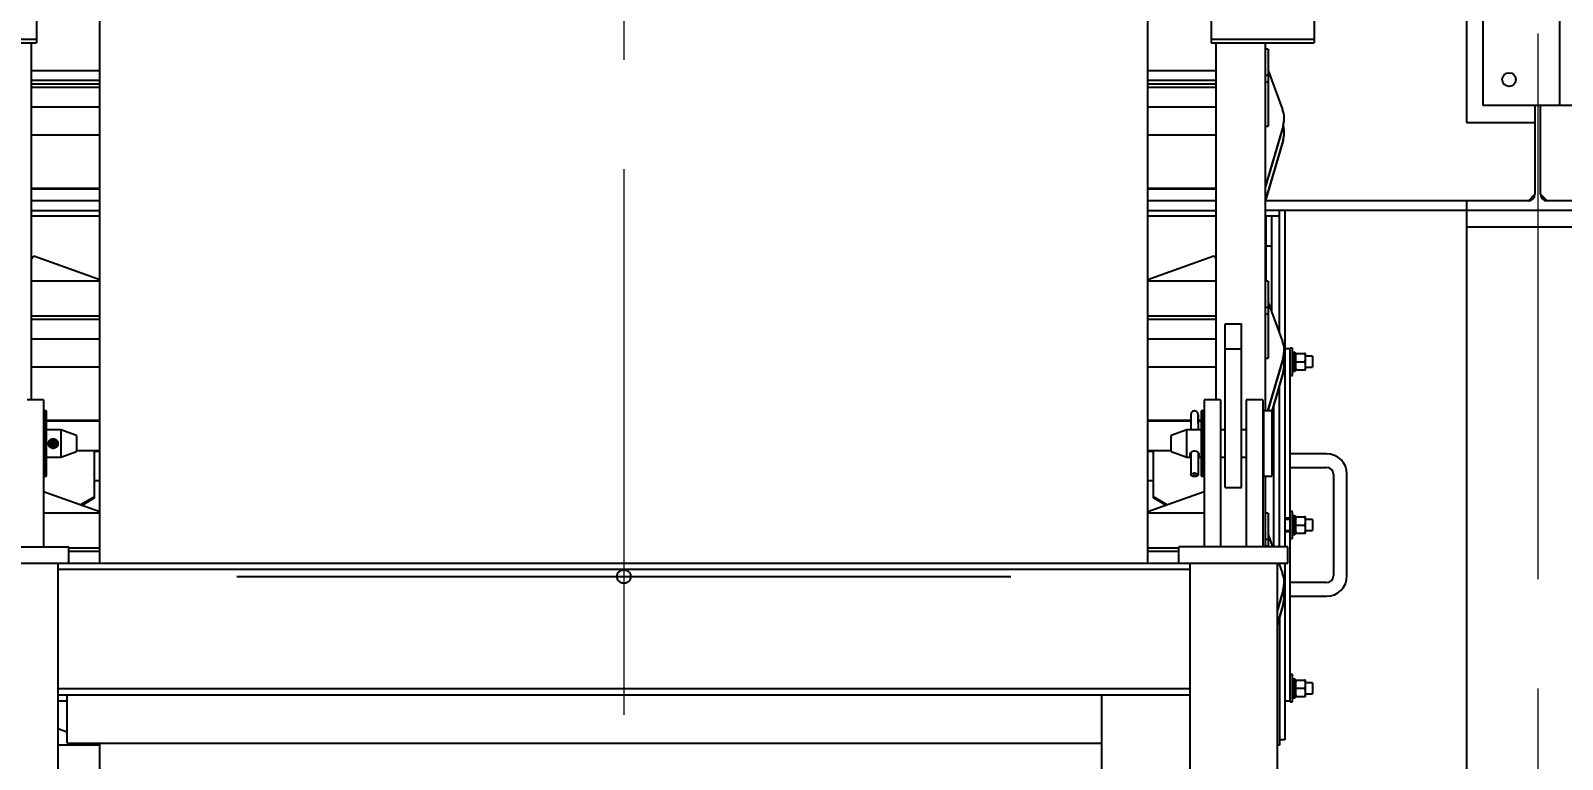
# Model space of a CAD drawing. Header units: millimetres. Extents: x 1293 to 41893, y 1011 to 26911.
# Drawn here: x 24060 to 25248, y 5717 to 6282 of the extents above; entities that cross this region are included whole.
import ezdxf

# ---------------------------------------------------------------- set-up
doc = ezdxf.new("R2010")
doc.units = ezdxf.units.MM
doc.header["$LTSCALE"] = 50
doc.linetypes.add('CENTERX2', pattern=[20.32, 12.7, -2.54, 2.54, -2.54])
doc.layers.add('CAPA_1', color=7, linetype='Continuous')
doc.layers.add('STRUC', color=4, linetype='Continuous')
doc.styles.add('SLDTEXTSTYLE0', font='TXT', dxfattribs={"width": 0.75})
doc.dimstyles.new('SLDDIMSTYLE1', dxfattribs={"dimtxt": 100, "dimasz": 100, "dimexe": 0, "dimexo": 0.0625, "dimgap": 25, "dimtad": 2, "dimdec": 4, "dimlfac": 75, "dimzin": 12, "dimdsep": 46, "dimtxsty": 'SLDTEXTSTYLE0', "dimsah": 1, "dimcen": 0.09, "dimadec": 0, "dimazin": 3, "dimtfac": 1, "dimtdec": 0, "dimtofl": 0, "dimtmove": 0, "dimatfit": 3, "dimfxl": 1, "dimfrac": 2, "dimtolj": 1, "dimtzin": 12, "dimarcsym": 0})

# ---------------------------------------------------------------- blocks, each defined once
blk = doc.blocks.new('_D_25')
at = {"layer": 'CAPA_1', "transparency": 16777216}
blk.add_arc((21236.5, 4708.5), 1605.7, 0, 40, dxfattribs=at)
for points in [[(22466.5, 5740.6), (22516.3, 5652.5), (22540.5, 5671.6)], [(22842.2, 4708.5), (22854.5, 4808.9), (22823.7, 4808)]]:
    blk.add_solid(points, dxfattribs=at)
at = {"layer": 'CAPA_1', "transparency": 16777216, "insert": (22832.1, 5396.3), "char_height": 100, "attachment_point": 1, "rotation": 290, "style": 'SLDTEXTSTYLE0'}
blk.add_mtext('40°', dxfattribs=at)

msp = doc.modelspace()

# ---------------------------------------------------------------- linework, layer by layer
at = {"color": 7, "linetype": 'Continuous', "lineweight": 25}
for p, q in [((25245.9106964, 6224.3595736), (25245.9106964, 6760.1262403)), ((24064.8093631, 6403.6306195), (24064.8093631, 6272.84764)), ((24975.5426964, 6403.6306195), (24975.5426964, 6272.84764)), ((25055.5426964, 6403.6306195), (25055.5426964, 6272.84764)), ((25186.6440298, 6224.3595736), (25186.6440298, 6344.3595736)), ((24113.7760298, 5869.3271946), (24113.7760298, 6300.7645221)), ((24926.5760298, 5869.3271946), (24926.5760298, 6300.7645221)), ((23984.8093631, 6275.7045184), (24064.8093631, 6275.7045184)), ((23984.8093631, 6272.84764), (24064.8093631, 6272.84764)), ((24060.8093631, 5995.8938613), (24060.8093631, 6272.84764)), ((24975.5426964, 6275.7045184), (25055.5426964, 6275.7045184)), ((24975.5426964, 6272.84764), (25055.5426964, 6272.84764)), ((24979.5426964, 5995.8938613), (24979.5426964, 6272.84764)), ((25017.8120298, 5987.4271946), (25017.8120298, 6272.84764)), ((25019.7093631, 6267.8537512), (25017.8120298, 6267.8537512)), ((25019.7093631, 6267.8537512), (25019.7093631, 6208.3685452)), ((24060.8093631, 6251.3722267), (24113.7760298, 6251.3722267)), ((24926.5760298, 6251.3722267), (24979.5426964, 6251.3722267)), ((25017.8120298, 6247.8477262), (25019.7093631, 6247.8477262)), ((25019.7093631, 6251.3710583), (25030.9507239, 6221.2772638)), ((24060.8093631, 6244.058618), (24113.7760298, 6244.058618)), ((24113.7760298, 6240.9338526), (24060.8093631, 6240.9338526)), ((24113.7760298, 6238.2412999), (24060.8093631, 6238.2412999)), ((24926.5760298, 6244.058618), (24979.5426964, 6244.058618)), ((24979.5426964, 6240.9338526), (24926.5760298, 6240.9338526)), ((24979.5426964, 6238.2412999), (24926.5760298, 6238.2412999)), ((25017.8120298, 6242.6510858), (25019.7093631, 6242.6510858)), ((25271.3106964, 6224.3595736), (25186.6440298, 6224.3595736)), ((24113.7760298, 6223.0904143), (24060.8093631, 6223.0904143)), ((24979.5426964, 6223.0904143), (24926.5760298, 6223.0904143)), ((25032.2360249, 6213.5796009), (25032.2360249, 6214.1747839)), ((24060.8093631, 6201.5204967), (24113.7760298, 6201.5204967)), ((24926.5760298, 6201.5204967), (24979.5426964, 6201.5204967)), ((25031.4211996, 6208.4876014), (25017.8120298, 6161.9196714)), ((25017.8120298, 6208.3685452), (25019.7093631, 6208.3685452)), ((25031.4211996, 6207.8924184), (25017.8120298, 6161.3244884)), ((25032.2360249, 6202.7472704), (25032.2360249, 6203.3424534)), ((25031.4211996, 6197.6552709), (25017.8120298, 6151.0873408)), ((25031.4211996, 6197.0600879), (25017.8120298, 6150.4921578)), ((24060.8093631, 6160.272164), (24113.7760298, 6160.272164)), ((24060.8093631, 6159.7410925), (24113.7760298, 6159.7410925)), ((24926.5760298, 6160.272164), (24979.5426964, 6160.272164)), ((24926.5760298, 6159.7410925), (24979.5426964, 6159.7410925)), ((24060.8093631, 6142.8529069), (24113.7760298, 6142.8529069)), ((24926.5760298, 6142.8529069), (24979.5426964, 6142.8529069)), ((25028.5093631, 6047.8520891), (25028.5093631, 6142.8529069)), ((25032.7426964, 6142.8529069), (25032.7426964, 5882.0271946)), ((24060.8093631, 6138.6195736), (24113.7760298, 6138.6195736)), ((24926.5760298, 6138.6195736), (24979.5426964, 6138.6195736)), ((25017.8120298, 6138.6195736), (25028.5093631, 6138.6195736)), ((25018.0593631, 6138.6195736), (25018.0593631, 6087.8929078)), ((25022.2926964, 6138.6195736), (25022.2926964, 6064.4944772)), ((24113.7760298, 6089.1378384), (24062.615686, 6107.2814297)), ((24977.7363735, 6107.2814297), (24926.5760298, 6089.1378384)), ((25022.2926964, 6115.2862403), (25018.0593631, 6115.2862403)), ((24113.7760298, 6087.8929078), (24060.8093631, 6087.8929078)), ((24979.5426964, 6087.8929078), (24926.5760298, 6087.8929078)), ((25019.7093631, 6087.8929078), (25017.8120298, 6087.8929078)), ((25019.7093631, 6087.8929078), (25019.7093631, 6028.4077017)), ((25019.7093631, 6071.4102149), (25030.9507239, 6041.3164204)), ((24113.7760298, 6060.9730091), (24060.8093631, 6060.9730091)), ((24113.7760298, 6058.2804564), (24060.8093631, 6058.2804564)), ((24979.5426964, 6060.9730091), (24926.5760298, 6060.9730091)), ((24979.5426964, 6058.2804564), (24926.5760298, 6058.2804564)), ((25017.8120298, 6067.8868827), (25019.7093631, 6067.8868827)), ((25017.8120298, 6062.6902424), (25019.7093631, 6062.6902424)), ((24986.5260298, 6054.9735367), (24999.2260298, 6054.9735367)), ((24986.5260298, 5928.0271946), (24986.5260298, 6054.9735367)), ((24999.2260298, 5928.0271946), (24999.2260298, 6054.9735367)), ((24113.7760298, 6043.1295708), (24060.8093631, 6043.1295708)), ((24979.5426964, 6043.1295708), (24926.5760298, 6043.1295708)), ((24986.5260298, 6035.4861354), (24999.2260298, 6035.4861354)), ((25032.2360249, 6033.6187575), (25032.2360249, 6034.2139405)), ((25036.9760298, 6035.5195736), (25032.7426964, 6035.5195736)), ((25038.6693631, 6036.1029069), (25036.9760298, 6036.1029069)), ((25036.9760298, 5761.6029069), (25036.9760298, 6036.1029069)), ((25038.6693631, 6014.9362403), (25038.6693631, 6036.1029069)), ((25017.8120298, 6028.4077017), (25019.7093631, 6028.4077017)), ((25031.4211996, 6028.526758), (25019.4101238, 5987.4271946)), ((25031.4211996, 6027.931575), (25019.5840621, 5987.4271946)), ((25032.2360249, 6022.7864269), (25032.2360249, 6023.3816099)), ((25038.6693631, 6032.3564069), (25039.1985298, 6032.8855736)), ((25039.1985298, 6032.8855736), (25039.1985298, 6018.1535736)), ((25039.1985298, 6032.8855736), (25040.3923298, 6032.8855736)), ((25040.3923298, 6018.1535736), (25040.3923298, 6032.8855736)), ((25040.3923298, 6032.8855736), (25040.9214964, 6032.3564069)), ((25040.9214964, 6032.3564069), (25040.9214964, 6018.6827403)), ((25040.9488174, 6031.8695736), (25040.9214964, 6031.8222523)), ((25041.5158524, 6025.5195736), (25048.0487405, 6025.5195736)), ((25041.5160386, 6031.8695736), (25048.0485542, 6031.8695736)), ((25048.6430964, 6019.2168949), (25048.6430964, 6031.8222523)), ((25054.0760298, 6029.7529069), (25048.6430964, 6029.7529069)), ((25054.0760298, 6029.7529069), (25054.0760298, 6021.2862403)), ((24060.8093631, 6021.5596532), (24113.7760298, 6021.5596532)), ((24926.5760298, 6021.5596532), (24979.5426964, 6021.5596532)), ((25031.4211996, 6017.6944274), (25022.5260298, 5987.2568877)), ((25031.4211996, 6017.0992444), (25022.5260298, 5986.6617047)), ((25036.9760298, 6014.9362403), (25038.6693631, 6014.9362403)), ((25038.6693631, 6018.6827403), (25039.1985298, 6018.1535736)), ((25039.1985298, 6018.1535736), (25040.3923298, 6018.1535736)), ((25040.3923298, 6018.1535736), (25040.9214964, 6018.6827403)), ((25040.9214964, 6019.2168949), (25040.9488174, 6019.1695736)), ((25041.5160386, 6019.1695736), (25048.0485542, 6019.1695736)), ((25048.6157754, 6019.1695736), (25048.6430964, 6019.2168949)), ((25048.6430964, 6021.2862403), (25054.0760298, 6021.2862403)), ((25028.5093631, 5882.0271946), (25028.5093631, 6007.1355066)), ((24070.2093631, 5995.8938613), (24057.5093631, 5995.8938613)), ((24070.2093631, 5995.8938613), (24070.2093631, 5882.0271946)), ((24072.5360298, 5987.3605279), (24070.8426964, 5987.3605279)), ((24070.8426964, 5936.6938613), (24070.8426964, 5987.3605279)), ((24072.5360298, 5936.6938613), (24072.5360298, 5987.3605279)), ((24969.5093631, 5987.3605279), (24967.8160298, 5987.3605279)), ((24967.8160298, 5987.3605279), (24967.8160298, 5936.6938613)), ((24969.5093631, 5987.3605279), (24969.5093631, 5936.6938613)), ((24982.8426964, 5995.8938613), (24970.1426964, 5995.8938613)), ((24970.1426964, 5995.8938613), (24970.1426964, 5882.0271946)), ((24982.8426964, 5995.8938613), (24982.8426964, 5882.0271946)), ((25015.5426964, 5995.8938613), (25002.8426964, 5995.8938613)), ((25002.8426964, 5995.8938613), (25002.8426964, 5882.0271946)), ((25015.5426964, 5995.8938613), (25015.5426964, 5882.0271946)), ((25022.5260298, 5987.4271946), (25016.1760298, 5987.4271946)), ((25016.1760298, 5987.4271946), (25016.1760298, 5936.6271946)), ((25022.5260298, 5987.4271946), (25022.5260298, 5936.6271946)), ((25024.1199658, 5882.0271946), (25024.1199658, 5992.1158436)), ((24070.2093631, 5980.3113205), (24070.8426964, 5980.3113205)), ((24070.2093631, 5979.780249), (24070.8426964, 5979.780249)), ((24072.5360298, 5980.3113205), (24113.7760298, 5980.3113205)), ((24072.5360298, 5979.780249), (24113.7760298, 5979.780249)), ((24926.5760298, 5980.3113205), (24959.827157, 5980.3113205)), ((24926.5760298, 5979.780249), (24959.8297341, 5979.780249)), ((24965.5474225, 5980.3113205), (24967.8160298, 5980.3113205)), ((24965.5490647, 5979.780249), (24967.8160298, 5979.780249)), ((24969.5093631, 5980.3113205), (24970.1426964, 5980.3113205)), ((24969.5093631, 5979.780249), (24970.1426964, 5979.780249)), ((24070.8426964, 5972.6105279), (24070.2093631, 5972.6105279)), ((24083.6676964, 5972.6105279), (24072.5360298, 5972.6105279)), ((24074.831465, 5962.0031543), (24074.8121476, 5964.282183)), ((24080.5039279, 5962.0512349), (24080.4842573, 5964.3719386)), ((24095.6676964, 5968.2428851), (24083.6676964, 5972.6105279)), ((24083.6676964, 5972.6105279), (24083.6676964, 5951.4438613)), ((24095.6676964, 5968.2428851), (24095.6676964, 5955.8115041)), ((24956.6843631, 5972.6105279), (24944.6843631, 5968.2428851)), ((24944.6843631, 5955.8115041), (24944.6843631, 5968.2428851)), ((24967.8160298, 5972.6105279), (24956.6843631, 5972.6105279)), ((24956.6843631, 5951.4438613), (24956.6843631, 5972.6105279)), ((24959.8478446, 5972.820371), (24959.8478446, 5972.6105279)), ((24965.5203075, 5972.8486295), (24965.5203075, 5972.6105279)), ((24965.5205945, 5972.8287257), (24965.5205945, 5972.6105279)), ((24970.1426964, 5972.6105279), (24969.5093631, 5972.6105279)), ((24986.5260298, 5972.6105279), (24982.8426964, 5972.6105279)), ((25002.8426964, 5972.6105279), (24999.2260298, 5972.6105279)), ((25016.1760298, 5972.6105279), (25015.5426964, 5972.6105279)), ((24070.2093631, 5951.4438613), (24070.8426964, 5951.4438613)), ((24072.5360298, 5951.4438613), (24083.6676964, 5951.4438613)), ((24080.5039279, 5962.0512349), (24074.831465, 5962.0031543)), ((24074.831752, 5961.9692888), (24080.5042149, 5962.0173695)), ((24074.850423, 5959.766517), (24074.831752, 5961.9692888)), ((24080.523511, 5959.7408488), (24080.5042149, 5962.0173695)), ((24083.6676964, 5951.4438613), (24095.6676964, 5955.8115041)), ((24095.6676964, 5956.5445894), (24113.7760298, 5956.5445894)), ((24109.7866325, 5919.8653943), (24109.7866325, 5956.5445894)), ((24109.7866325, 5956.013518), (24113.7760298, 5956.013518)), ((24926.5760298, 5956.5445894), (24944.6843631, 5956.5445894)), ((24926.5760298, 5956.013518), (24930.7866325, 5956.013518)), ((24930.7866325, 5919.8653943), (24930.7866325, 5956.5445894)), ((24944.6843631, 5955.8115041), (24956.6843631, 5951.4438613)), ((24956.6843631, 5951.4438613), (24959.8478446, 5951.4438613)), ((24959.8478446, 5955.0780892), (24959.8478446, 5937.5257356)), ((24965.5203075, 5955.0389192), (24965.5203075, 5937.5539941)), ((24965.5205945, 5955.0386287), (24965.5205945, 5939.726091)), ((24965.5205945, 5951.4438613), (24967.8160298, 5951.4438613)), ((24969.5093631, 5951.4438613), (24970.1426964, 5951.4438613)), ((24982.8426964, 5951.4438613), (24986.5260298, 5951.4438613)), ((24999.2260298, 5951.4438613), (25002.8426964, 5951.4438613)), ((25015.5426964, 5951.4438613), (25016.1760298, 5951.4438613)), ((25065.0593631, 5954.1445736), (25036.9760298, 5954.1445736)), ((24965.5203075, 5939.7258573), (24965.5205945, 5939.726091)), ((24965.5205945, 5939.726091), (24965.5203075, 5939.6843562)), ((25036.9760298, 5943.5612403), (25065.0593631, 5943.5612403)), ((24070.8426964, 5936.6938613), (24072.5360298, 5936.6938613)), ((24109.7866325, 5933.3142594), (24113.7760298, 5933.3142594)), ((24926.5760298, 5933.3142594), (24930.7866325, 5933.3142594)), ((24961.2659603, 5936.3854249), (24959.8478446, 5937.5257356)), ((24964.1021918, 5936.3995542), (24961.2659603, 5936.3854249)), ((24965.5203075, 5937.5539941), (24964.1021918, 5936.3995542)), ((24967.8160298, 5936.6938613), (24969.5093631, 5936.6938613)), ((24986.5260298, 5928.0271946), (24999.2260298, 5928.0271946)), ((25016.1760298, 5936.6271946), (25022.5260298, 5936.6271946)), ((25017.8120298, 5882.0271946), (25017.8120298, 5936.6271946)), ((25070.3510298, 5938.2695736), (25070.3510298, 5859.4362403)), ((25080.9343631, 5859.4362403), (25080.9343631, 5938.2695736)), ((24113.7760298, 5909.1769949), (24070.2093631, 5924.6275516)), ((24109.7866325, 5920.8176871), (24098.8995034, 5914.4528315)), ((24109.7866325, 5919.8653943), (24099.913375, 5914.0932703)), ((24970.1426964, 5924.6275516), (24926.5760298, 5909.1769949)), ((24941.5902401, 5914.50166), (24930.7866325, 5920.8176871)), ((24940.5763685, 5914.1420988), (24930.7866325, 5919.8653943)), ((24113.7760298, 5907.9320643), (24070.2093631, 5907.9320643)), ((24970.1426964, 5907.9320643), (24926.5760298, 5907.9320643)), ((25019.7093631, 5907.9320643), (25017.8120298, 5907.9320643)), ((25019.7093631, 5907.9320643), (25019.7093631, 5882.0271946)), ((25036.9760298, 5904.1445736), (25032.7426964, 5904.1445736)), ((25038.6693631, 5909.4362403), (25036.9760298, 5909.4362403)), ((25038.6693631, 5888.2695736), (25038.6693631, 5909.4362403)), ((25038.6693631, 5905.6897403), (25039.1985298, 5906.2189069)), ((25039.1985298, 5906.2189069), (25039.1985298, 5891.4869069)), ((25039.1985298, 5906.2189069), (25040.3923298, 5906.2189069)), ((25040.3923298, 5891.4869069), (25040.3923298, 5906.2189069)), ((25040.3923298, 5906.2189069), (25040.9214964, 5905.6897403)), ((25040.9214964, 5905.6897403), (25040.9214964, 5892.0160736)), ((25040.9488174, 5905.2029069), (25040.9214964, 5905.1555856)), ((25041.5160386, 5905.2029069), (25048.0485542, 5905.2029069)), ((25048.6430964, 5892.5502283), (25048.6430964, 5905.1555856)), ((25019.7093631, 5891.4493714), (25023.2289621, 5882.0271946)), ((25036.9760298, 5903.0862403), (25032.7426964, 5903.0862403)), ((25032.7426964, 5894.6195736), (25036.9760298, 5894.6195736)), ((25036.9760298, 5893.5612403), (25032.7426964, 5893.5612403)), ((25038.6693631, 5892.0160736), (25039.1985298, 5891.4869069)), ((25039.1985298, 5891.4869069), (25040.3923298, 5891.4869069)), ((25040.3923298, 5891.4869069), (25040.9214964, 5892.0160736)), ((25040.9214964, 5892.5502283), (25040.9488174, 5892.5029069)), ((25041.5158524, 5898.8529069), (25048.0487405, 5898.8529069)), ((25041.5160386, 5892.5029069), (25048.0485542, 5892.5029069)), ((25048.6157754, 5892.5029069), (25048.6430964, 5892.5502283)), ((25054.0760298, 5903.0862403), (25048.6430964, 5903.0862403)), ((25048.6430964, 5894.6195736), (25054.0760298, 5894.6195736)), ((25054.0760298, 5903.0862403), (25054.0760298, 5894.6195736)), ((24005.1760298, 5882.0271946), (24089.8426964, 5882.0271946)), ((24089.8426964, 5869.3271946), (24089.8426964, 5882.0271946)), ((24113.7760298, 5881.0121657), (24089.8426964, 5881.0121657)), ((24950.5093631, 5881.0121657), (24926.5760298, 5881.0121657)), ((24950.5093631, 5869.3271946), (24950.5093631, 5882.0271946)), ((25035.1760298, 5882.0271946), (24950.5093631, 5882.0271946)), ((25017.8120298, 5887.9260392), (25019.7093631, 5887.9260392)), ((25017.8120298, 5882.7293989), (25019.7093631, 5882.7293989)), ((25035.1760298, 5869.3271946), (25035.1760298, 5882.0271946)), ((25036.9760298, 5888.2695736), (25038.6693631, 5888.2695736)), ((24005.1760298, 5869.3271946), (25035.1760298, 5869.3271946)), ((24081.3760298, 5869.3271946), (24081.3760298, 4721.3271946)), ((24113.7760298, 5878.3196129), (24089.8426964, 5878.3196129)), ((24950.5093631, 5878.3196129), (24926.5760298, 5878.3196129)), ((24958.9760298, 5869.3271946), (24958.9760298, 4721.3271946)), ((25026.7093631, 5869.3271946), (25026.7093631, 4721.3271946)), ((25027.9729727, 5869.3271946), (25030.9507239, 5861.3555769)), ((25028.5093631, 5867.8912456), (25028.5093631, 5869.3271946)), ((25032.7426964, 5869.3271946), (25032.7426964, 5732.1862403)), ((24081.3760298, 5864.5858613), (24958.9760298, 5864.5858613)), ((25031.4211996, 5848.5659145), (25026.7093631, 5832.4429271)), ((25031.4211996, 5847.9707315), (25026.7093631, 5831.8477441)), ((25032.2360249, 5853.657914), (25032.2360249, 5854.253097)), ((25065.0593631, 5854.1445736), (25036.9760298, 5854.1445736)), ((25031.4211996, 5837.7335839), (25026.7093631, 5821.6105965)), ((25031.4211996, 5837.1384009), (25026.7093631, 5821.0154135)), ((25032.7426964, 5842.2334114), (25032.2273578, 5842.2334114)), ((25032.2360249, 5842.8255834), (25032.2360249, 5843.4207664)), ((25036.9760298, 5843.5612403), (25065.0593631, 5843.5612403)), ((25028.5093631, 5827.1746631), (25028.5093631, 5727.9529069)), ((25038.6693631, 5782.7695736), (25036.9760298, 5782.7695736)), ((25038.6693631, 5761.6029069), (25038.6693631, 5782.7695736)), ((25038.6693631, 5779.0230736), (25039.1985298, 5779.5522403)), ((25039.1985298, 5779.5522403), (25039.1985298, 5764.8202403)), ((25039.1985298, 5779.5522403), (25040.3923298, 5779.5522403)), ((25040.3923298, 5764.8202403), (25040.3923298, 5779.5522403)), ((25040.3923298, 5779.5522403), (25040.9214964, 5779.0230736)), ((25040.9214964, 5779.0230736), (25040.9214964, 5765.3494069)), ((25040.9488174, 5778.5362403), (25040.9214964, 5778.4889189)), ((25041.5160386, 5778.5362403), (25048.0485542, 5778.5362403)), ((25048.6430964, 5765.8835616), (25048.6430964, 5778.4889189)), ((25054.0760298, 5776.4195736), (25048.6430964, 5776.4195736)), ((25054.0760298, 5776.4195736), (25054.0760298, 5767.9529069)), ((24081.3760298, 5771.9605279), (24958.9760298, 5771.9605279)), ((24081.3760298, 5767.2191946), (24958.9760298, 5767.2191946)), ((24081.3760298, 5762.4199652), (24088.3760298, 5762.4199652)), ((24088.3760298, 5729.6116319), (24088.3760298, 5767.2191946)), ((24890.8953631, 5700.5525279), (24890.8953631, 5767.2191946)), ((25036.9760298, 5762.1862403), (25032.7426964, 5762.1862403)), ((25036.9760298, 5761.6029069), (25038.6693631, 5761.6029069)), ((25038.6693631, 5765.3494069), (25039.1985298, 5764.8202403)), ((25039.1985298, 5764.8202403), (25040.3923298, 5764.8202403)), ((25040.3923298, 5764.8202403), (25040.9214964, 5765.3494069)), ((25040.9214964, 5765.8835616), (25040.9488174, 5765.8362403)), ((25041.5158524, 5772.1862403), (25048.0487405, 5772.1862403)), ((25041.5160386, 5765.8362403), (25048.0485542, 5765.8362403)), ((25048.6157754, 5765.8362403), (25048.6430964, 5765.8835616)), ((25048.6430964, 5767.9529069), (25054.0760298, 5767.9529069)), ((24088.3760298, 5738.2240506), (24081.3760298, 5740.7065425)), ((24113.7760298, 5727.9712208), (24081.3760298, 5727.9712208)), ((24088.3760298, 5729.6116319), (24890.8953631, 5729.6116319)), ((24113.7760298, 5729.2161514), (24112.6608746, 5729.6116319)), ((24113.7760298, 5364.3761899), (24113.7760298, 5729.6116319)), ((25028.5093631, 5727.9529069), (25026.7093631, 5727.9529069)), ((25032.7426964, 5732.1862403), (25028.5093631, 5732.1862403))]:
    msp.add_line(p, q, dxfattribs=at)
at = {"color": 7, "linetype": 'Continuous'}
msp.add_line((24220.1760298, 5858.900078), (24820.1760298, 5858.900078), dxfattribs=at)
at = {"color": 7, "linetype": 'Continuous', "lineweight": 25, "flags": 128}
for points in [[(24060.8093631, 6105.4045334), (24061.0050384, 6105.7121067), (24061.5109797, 6106.4369213), (24061.9439681, 6106.9433297), (24062.3015821, 6107.2284998), (24062.5818218, 6107.2908368), (24062.615686, 6107.2814297)], [(24979.5426964, 6105.4045334), (24979.3470211, 6105.7121067), (24978.8410798, 6106.4369213), (24978.4080915, 6106.9433297), (24978.0504774, 6107.2284998), (24977.7702377, 6107.2908368), (24977.7363735, 6107.2814297)], [(24959.8187464, 5982.4367806), (24959.8206237, 5981.7235147), (24959.8246297, 5980.8040662)], [(24959.8246297, 5980.8040662), (24959.8299135, 5979.7420754), (24959.83457, 5978.6838763), (24959.8385666, 5977.6368685), (24959.8418754, 5976.6083734), (24959.8444731, 5975.605583), (24959.8463418, 5974.6355096), (24959.8474682, 5973.7049365), (24959.8478446, 5972.820371)], [(24965.5438095, 5977.5929904), (24965.5478155, 5977.9568961), (24965.549932, 5978.5292644), (24965.5500131, 5979.2705761), (24965.5480531, 5980.1296474), (24965.5441872, 5981.0471637), (24965.5386825, 5981.9597751), (24965.531919, 5982.8044706), (24965.5243638, 5983.522928), (24965.5165383, 5984.0655415), (24965.508983, 5984.3948464), (24965.5022195, 5984.4881059), (24965.4967148, 5984.3388808), (24965.492849, 5983.9574744), (24965.490889, 5983.3702209), (24965.49097, 5982.6176672), (24965.4930866, 5981.7517733), (24965.4970926, 5980.8323248)], [(24965.4970926, 5980.8323248), (24965.5023764, 5979.770334), (24965.5070329, 5978.7121348), (24965.5110295, 5977.665127), (24965.5143383, 5976.6366319), (24965.516936, 5975.6338416), (24965.5188047, 5974.6637681), (24965.5199311, 5973.733195), (24965.5203075, 5972.8486295)], [(24965.5205945, 5952.3271678), (24965.9187742, 5952.5291109), (24966.3382859, 5953.1214767), (24966.3383424, 5953.8359776), (24965.9664277, 5954.5874359), (24965.2506383, 5955.3118303), (24964.213333, 5955.894386), (24962.989412, 5956.1721408), (24961.7959374, 5956.087644), (24960.7264631, 5955.6994395), (24959.8191555, 5955.0578005), (24959.1958014, 5954.2560815), (24958.9801964, 5953.4646921)], [(24959.8478446, 5937.5257356), (24959.9792308, 5938.0415415), (24960.3753861, 5938.5082399), (24960.997532, 5938.8801469), (24961.7847686, 5939.1208578), (24962.6600357, 5939.2068101), (24963.5376561, 5939.1295902), (24964.3317221, 5938.8967569), (24964.964505, 5938.5311015), (24965.3740636, 5938.068417), (24965.5203075, 5937.5539941)], [(24964.1021918, 5936.3995542), (24963.9896442, 5936.7179726), (24963.6783358, 5936.9868391), (24963.2156603, 5937.1652213), (24962.6720559, 5937.2259622), (24962.1302815, 5937.1598143), (24961.6728173, 5936.9768482), (24961.369308, 5936.7049188), (24961.2659603, 5936.3854249)]]:
    msp.add_lwpolyline(points, dxfattribs=at)
at = {"color": 7, "linetype": 'Continuous', "lineweight": 25}
msp.add_circle((25206.6440298, 6244.3595736), 5.2916667, dxfattribs=at)
at = {"color": 7, "linetype": 'CENTERX2'}
msp.add_circle((24520.1760298, 5858.900078), 5.2916667, dxfattribs=at)
at = {"color": 7, "linetype": 'Continuous', "lineweight": 25}
for centre, radius, start, end in [((25011.9693178, 6214.1755363), 20.2664331, 343.700524889, 20.5128977698), ((25011.9675784, 6213.581579), 20.2684466, 343.6985793478, 359.9944083206), ((25011.9780619, 6203.3422596), 20.2577749, 343.6961523473, 14.6362540728), ((25011.9675784, 6202.7492484), 20.2684466, 343.698579348, 359.9944083204), ((25011.9693178, 6034.2146928), 20.2664331, 343.700524889, 20.5128977698), ((25011.9675784, 6033.6207355), 20.2684466, 343.6985793478, 359.9944083206), ((25011.9780619, 6023.3814161), 20.2577749, 343.6961523472, 14.6362540735), ((25011.9675784, 6022.788405), 20.2684466, 343.698579348, 359.9944083204), ((25283.0639441, 5973.6636134), 317.5444471, 179.2909891253, 180.150642205), ((24077.6676964, 5962.0271946), 2.8363333, 0.4856356646, 180.4856356646), ((24077.6676964, 5962.0271946), 1.4181667, 0.4856356646, 180.4856356646), ((24077.6679835, 5961.9933292), 2.8363333, 180.4856356646, 0.4856356646), ((24077.6679835, 5961.9933292), 1.4181667, 180.4856356646, 0.4856356646), ((25065.0593631, 5938.2695736), 15.875, 0, 90), ((25065.0593631, 5938.2695736), 5.2916667, 0, 90), ((25011.9693178, 5854.2538494), 20.2664331, 343.700524889, 20.5128977698), ((25065.0593631, 5859.4362403), 5.2916667, 270, 0), ((25065.0593631, 5859.4362403), 15.875, 270, 0), ((25011.9675784, 5853.659892), 20.2684466, 343.6985793478, 359.9944083206), ((25011.9780619, 5843.4205726), 20.2577749, 343.6961523472, 14.6362540736), ((25011.9675784, 5842.8275615), 20.2684466, 343.698579348, 359.9944083204)]:
    msp.add_arc(centre, radius, start, end, dxfattribs=at)
for points, knots in [([(25041.5160386, 6031.8695736), (25041.4324912, 6031.8695736), (25041.1859596, 6031.8695736), (25040.936182, 6031.8695736), (25040.9291994, 6031.8695736), (25041.2986027, 6031.8695736), (25041.5160386, 6031.8695736)], [0, 0, 0, 0, 0.1280647744, 0.377893031, 0.6338190398, 1, 1, 1, 1]), ([(25041.5158524, 6025.5195736), (25041.3520598, 6026.0707149), (25041.0209227, 6027.1849497), (25040.8998392, 6028.8358233), (25041.0777157, 6030.4139327), (25041.3690413, 6031.3814053), (25041.5160386, 6031.8695736)], [0, 0, 0, 0, 0.2646061211, 0.5349506065, 0.7653448938, 1, 1, 1, 1]), ([(25041.5160386, 6019.1695736), (25041.3522141, 6019.7207332), (25041.0210127, 6020.8350039), (25040.8998302, 6022.485896), (25041.0776153, 6024.0639887), (25041.3688838, 6025.0314239), (25041.5158524, 6025.5195736)], [0, 0, 0, 0, 0.2646176718, 0.5349733347, 0.7653562273, 1, 1, 1, 1]), ([(25041.5160386, 6031.8695736), (25041.3327085, 6031.3201349), (25041.1004993, 6030.624206), (25041.0589252, 6029.9044191), (25041.0501741, 6029.7529069)], [0, 0, 0, 0, 0.78950408268, 1, 1, 1, 1]), ([(25048.0485542, 6031.8695736), (25048.2123787, 6031.318414), (25048.5435802, 6030.2041434), (25048.6647627, 6028.5532513), (25048.4869775, 6026.9751585), (25048.1957091, 6026.0077233), (25048.0487405, 6025.5195736)], [0, 0, 0, 0, 0.2646176718, 0.5349733347, 0.7653562273, 1, 1, 1, 1]), ([(25048.5770531, 6031.8695736), (25048.5852188, 6031.8695736), (25048.611449, 6031.8695736), (25048.3778678, 6031.8695736), (25048.1308641, 6031.8695736), (25048.0485542, 6031.8695736)], [0, 0, 0, 0, 0.2315942222, 0.7439414361, 1, 1, 1, 1]), ([(25048.0487405, 6025.5195736), (25048.212533, 6024.9684323), (25048.5436702, 6023.8541975), (25048.6647536, 6022.2033239), (25048.4868771, 6020.6252145), (25048.1955516, 6019.6577419), (25048.0485542, 6019.1695736)], [0, 0, 0, 0, 0.2646061211, 0.5349506065, 0.7653448938, 1, 1, 1, 1]), ([(25041.5160386, 6019.1695736), (25041.2985861, 6019.1695736), (25040.9329625, 6019.1695736), (25040.9346961, 6019.1695736), (25041.1817825, 6019.1695736), (25041.4324934, 6019.1695736), (25041.5160386, 6019.1695736)], [0, 0, 0, 0, 0.3661794341, 0.6156922034, 0.8719357593, 1, 1, 1, 1]), ([(25041.0469892, 6021.2862403), (25041.0667298, 6021.0707564), (25041.1325516, 6020.3522609), (25041.3581202, 6019.6565994), (25041.5160386, 6019.1695736)], [0, 0, 0, 0, 0.29990983444, 1, 1, 1, 1]), ([(25048.0485542, 6019.1695736), (25048.1308682, 6019.1695736), (25048.3737599, 6019.1695736), (25048.6086974, 6019.1695736), (25048.5832719, 6019.1695736), (25048.5749169, 6019.1695736)], [0, 0, 0, 0, 0.2560436476, 0.755532585, 1, 1, 1, 1]), ([(24965.4960693, 5984.6878318), (24965.4958544, 5984.6912133), (24965.4941165, 5984.7185604), (24965.4806732, 5984.8536496), (24965.4329571, 5985.1397705), (24965.303634, 5985.5620922), (24965.0235699, 5986.1039509), (24964.5733439, 5986.6174752), (24963.9735412, 5987.0236), (24963.3144774, 5987.268757), (24962.5754301, 5987.3436331), (24961.8563804, 5987.2253741), (24961.2334893, 5986.9505501), (24960.7485178, 5986.5907018), (24960.3876329, 5986.189463), (24960.1361072, 5985.7827678), (24959.9764784, 5985.4010312), (24959.8887669, 5985.075855), (24959.8499903, 5984.8301712), (24959.8366153, 5984.684699), (24959.8311725, 5984.5971369), (24959.8270894, 5984.4993015), (24959.8237319, 5984.3492215), (24959.8202503, 5984.0346388), (24959.8182284, 5983.4729596), (24959.8177809, 5982.9144676), (24959.8186274, 5982.5383777), (24959.8188605, 5982.434818)], [0, 0, 0, 0, 0.0017692254, 0.014308136, 0.038308996, 0.0744619778, 0.1209191597, 0.1856945911, 0.2378298206, 0.2953869296, 0.3545686251, 0.4161910056, 0.4701137225, 0.5183483061, 0.5617240376, 0.6003532867, 0.633953835, 0.6618404062, 0.6825343327, 0.6951739994, 0.7054318049, 0.7207272818, 0.7576200111, 0.8272214844, 0.902063355, 0.9730322654, 1, 1, 1, 1]), ([(24081.3718631, 5962.0271946), (24081.3333544, 5962.4301261), (24081.2563872, 5963.2354654), (24080.6592556, 5964.3154404), (24079.7626609, 5965.1684142), (24078.6050739, 5965.6854962), (24077.3535602, 5965.7848934), (24076.1739645, 5965.4853522), (24075.1517192, 5964.8357036), (24074.3692948, 5963.8659575), (24073.9470323, 5962.6684075), (24073.947157, 5961.4200418), (24074.3353527, 5960.268705), (24075.0687475, 5959.2933971), (24076.1057176, 5958.5885535), (24077.3321967, 5958.2678075), (24078.5646204, 5958.3675093), (24079.6776979, 5958.8393272), (24080.5919827, 5959.6482545), (24081.2431315, 5960.7499117), (24081.329117, 5961.6030649), (24081.3718631, 5962.0271946)], [0, 0, 0, 0, 0.0515264808, 0.1029860055, 0.1562069007, 0.2111149434, 0.263987751, 0.3141825281, 0.3652687895, 0.4193097108, 0.4739620992, 0.5260255569, 0.5764157135, 0.6282198017, 0.6826220899, 0.7369878644, 0.7882842046, 0.8384237568, 0.8909434432, 0.9457845009, 1, 1, 1, 1]), ([(24958.9801964, 5953.4646921), (24959.0237214, 5953.2421274), (24959.1107147, 5952.7972874), (24959.477589, 5952.4283396), (24959.8086046, 5952.3155201), (24959.8481316, 5952.3020481)], [0, 0, 0, 0, 0.46857535716, 0.93654182342, 1, 1, 1, 1]), ([(25041.5160386, 5905.2029069), (25041.4324912, 5905.2029069), (25041.1859596, 5905.2029069), (25040.936182, 5905.2029069), (25040.9291994, 5905.2029069), (25041.2986027, 5905.2029069), (25041.5160386, 5905.2029069)], [0, 0, 0, 0, 0.1280647744, 0.377893031, 0.6338190398, 1, 1, 1, 1]), ([(25041.5158524, 5898.8529069), (25041.3520598, 5899.4040482), (25041.0209227, 5900.5182831), (25040.8998392, 5902.1691566), (25041.0777157, 5903.7472661), (25041.3690413, 5904.7147386), (25041.5160386, 5905.2029069)], [0, 0, 0, 0, 0.2646061211, 0.5349506065, 0.7653448938, 1, 1, 1, 1]), ([(25041.5160386, 5905.2029069), (25041.3327085, 5904.6534682), (25041.1004993, 5903.9575393), (25041.0589252, 5903.2377525), (25041.0501741, 5903.0862403)], [0, 0, 0, 0, 0.7895040827, 1, 1, 1, 1]), ([(25048.0485542, 5905.2029069), (25048.2123787, 5904.6517473), (25048.5435802, 5903.5374767), (25048.6647627, 5901.8865846), (25048.4869775, 5900.3084918), (25048.1957091, 5899.3410567), (25048.0487405, 5898.8529069)], [0, 0, 0, 0, 0.2646176718, 0.5349733347, 0.7653562273, 1, 1, 1, 1]), ([(25048.5770531, 5905.2029069), (25048.5852188, 5905.2029069), (25048.611449, 5905.2029069), (25048.3778678, 5905.2029069), (25048.1308641, 5905.2029069), (25048.0485542, 5905.2029069)], [0, 0, 0, 0, 0.2315942222, 0.7439414361, 1, 1, 1, 1]), ([(25041.5160386, 5892.5029069), (25041.2985861, 5892.5029069), (25040.9329625, 5892.5029069), (25040.9346961, 5892.5029069), (25041.1817825, 5892.5029069), (25041.4324934, 5892.5029069), (25041.5160386, 5892.5029069)], [0, 0, 0, 0, 0.3661794341, 0.6156922034, 0.8719357593, 1, 1, 1, 1]), ([(25041.5160386, 5892.5029069), (25041.3522141, 5893.0540666), (25041.0210127, 5894.1683372), (25040.8998302, 5895.8192293), (25041.0776153, 5897.397322), (25041.3688838, 5898.3647572), (25041.5158524, 5898.8529069)], [0, 0, 0, 0, 0.2646176718, 0.5349733347, 0.7653562273, 1, 1, 1, 1]), ([(25041.0469892, 5894.6195736), (25041.0667298, 5894.4040897), (25041.1325516, 5893.6855942), (25041.3581202, 5892.9899327), (25041.5160386, 5892.5029069)], [0, 0, 0, 0, 0.2999098344, 1, 1, 1, 1]), ([(25048.0487405, 5898.8529069), (25048.212533, 5898.3017657), (25048.5436702, 5897.1875308), (25048.6647536, 5895.5366573), (25048.4868771, 5893.9585478), (25048.1955516, 5892.9910753), (25048.0485542, 5892.5029069)], [0, 0, 0, 0, 0.2646061211, 0.5349506065, 0.7653448938, 1, 1, 1, 1]), ([(25048.0485542, 5892.5029069), (25048.1308682, 5892.5029069), (25048.3737599, 5892.5029069), (25048.6086974, 5892.5029069), (25048.5832719, 5892.5029069), (25048.5749169, 5892.5029069)], [0, 0, 0, 0, 0.2560436476, 0.755532585, 1, 1, 1, 1]), ([(25041.5160386, 5778.5362403), (25041.4324912, 5778.5362403), (25041.1859596, 5778.5362403), (25040.936182, 5778.5362403), (25040.9291994, 5778.5362403), (25041.2986027, 5778.5362403), (25041.5160386, 5778.5362403)], [0, 0, 0, 0, 0.1280647744, 0.377893031, 0.6338190398, 1, 1, 1, 1]), ([(25041.5158524, 5772.1862403), (25041.3520598, 5772.7373816), (25041.0209227, 5773.8516164), (25040.8998392, 5775.5024899), (25041.0777157, 5777.0805994), (25041.3690413, 5778.048072), (25041.5160386, 5778.5362403)], [0, 0, 0, 0, 0.2646061211, 0.5349506065, 0.7653448938, 1, 1, 1, 1]), ([(25041.5160386, 5778.5362403), (25041.3327085, 5777.9868016), (25041.1004993, 5777.2908727), (25041.0589252, 5776.5710858), (25041.0501741, 5776.4195736)], [0, 0, 0, 0, 0.7895040827, 1, 1, 1, 1]), ([(25048.0485542, 5778.5362403), (25048.2123787, 5777.9850807), (25048.5435802, 5776.87081), (25048.6647627, 5775.2199179), (25048.4869775, 5773.6418252), (25048.1957091, 5772.67439), (25048.0487405, 5772.1862403)], [0, 0, 0, 0, 0.2646176718, 0.5349733347, 0.7653562273, 1, 1, 1, 1]), ([(25048.5770531, 5778.5362403), (25048.5852188, 5778.5362403), (25048.611449, 5778.5362403), (25048.3778678, 5778.5362403), (25048.1308641, 5778.5362403), (25048.0485542, 5778.5362403)], [0, 0, 0, 0, 0.2315942222, 0.7439414361, 1, 1, 1, 1]), ([(25041.5160386, 5765.8362403), (25041.2985861, 5765.8362403), (25040.9329625, 5765.8362403), (25040.9346961, 5765.8362403), (25041.1817825, 5765.8362403), (25041.4324934, 5765.8362403), (25041.5160386, 5765.8362403)], [0, 0, 0, 0, 0.3661794341, 0.6156922034, 0.8719357593, 1, 1, 1, 1]), ([(25041.5160386, 5765.8362403), (25041.3522141, 5766.3873999), (25041.0210127, 5767.5016705), (25040.8998302, 5769.1525626), (25041.0776153, 5770.7306554), (25041.3688838, 5771.6980905), (25041.5158524, 5772.1862403)], [0, 0, 0, 0, 0.2646176718, 0.5349733347, 0.7653562273, 1, 1, 1, 1]), ([(25041.0469892, 5767.9529069), (25041.0667298, 5767.7374231), (25041.1325516, 5767.0189276), (25041.3581202, 5766.3232661), (25041.5160386, 5765.8362403)], [0, 0, 0, 0, 0.2999098344, 1, 1, 1, 1]), ([(25048.0487405, 5772.1862403), (25048.212533, 5771.635099), (25048.5436702, 5770.5208641), (25048.6647536, 5768.8699906), (25048.4868771, 5767.2918812), (25048.1955516, 5766.3244086), (25048.0485542, 5765.8362403)], [0, 0, 0, 0, 0.2646061211, 0.5349506065, 0.7653448938, 1, 1, 1, 1]), ([(25048.0485542, 5765.8362403), (25048.1308682, 5765.8362403), (25048.3737599, 5765.8362403), (25048.6086974, 5765.8362403), (25048.5832719, 5765.8362403), (25048.5749169, 5765.8362403)], [0, 0, 0, 0, 0.25604364763, 0.75553258501, 1, 1, 1, 1])]:
    msp.add_open_spline(points, degree=3, knots=knots, dxfattribs=at)
at = {"layer": 'CAPA_1', "linetype": 'CENTERX2', "lineweight": 18, "ltscale": 0.666667}
for p, q in [((24520.1760298, 8884.2682552), (24520.1760298, 4783.8029069)), ((25228.8426964, 6280.1529069), (25228.8426964, 4780.1529069))]:
    msp.add_line(p, q, dxfattribs=at)
at = {"layer": 'STRUC', "linetype": 'Continuous', "lineweight": 25}
for p, q in [((25173.6400298, 6351.8102403), (25173.6400298, 6211.0262403)), ((25226.6413631, 6224.3595736), (25226.6413631, 6155.3835736)), ((25231.0440298, 6155.3835736), (25231.0440298, 6224.3595736)), ((25173.6400298, 6211.0262403), (25226.6413631, 6211.0262403)), ((25221.5613631, 6150.3035736), (25226.6413631, 6155.3835736)), ((25236.1240298, 6150.3035736), (25231.0440298, 6155.3835736)), ((24113.7760298, 6150.3035736), (24060.8093631, 6150.3035736)), ((24979.5426964, 6150.3035736), (24926.5760298, 6150.3035736)), ((25221.5613631, 6150.3035736), (25017.8120298, 6150.3035736)), ((25284.0453631, 6142.8529069), (25017.8120298, 6142.8529069)), ((25173.6400298, 6150.3035736), (25173.6400298, 4842.2435736)), ((25284.0453631, 6150.3035736), (25236.1240298, 6150.3035736)), ((25173.6400298, 6130.1529069), (25284.0453631, 6130.1529069))]:
    msp.add_line(p, q, dxfattribs=at)
at = {"layer": 'STRUC', "linetype": 'Continuous', "lineweight": 25, "flags": 128}
msp.add_lwpolyline([(25211.8952555, 6243.7284237), (25211.9330298, 6244.3595736), (25211.8646104, 6245.2077621)], dxfattribs=at)
at = {"layer": 'STRUC', "linetype": 'Continuous', "lineweight": 25}
for centre, start, end in [((25221.5613631, 6155.3835736), 270, 0), ((25236.1240298, 6155.3835736), 180, 270)]:
    msp.add_arc(centre, 5.08, start, end, dxfattribs=at)

# ---------------------------------------------------------------- dimensions: what is measured, and where the dimension line sits
at = {"layer": 'CAPA_1'}
dim = msp.add_angular_dim_2l(base=(22745.3522732, 5257.677891), line1=((20823.7856538, 4708.4929069), (25825.7071983, 4708.4929069)), line2=((23122.9733631, 6291.4496896), (21252.3587895, 4721.8176909)), dimstyle='SLDDIMSTYLE1', dxfattribs=at)
dim.commit()
dim.dimension.update_dxf_attribs({"geometry": '_D_25', "text_midpoint": (22745.3522732, 5257.677891), "dimtype": 162})

doc.saveas('drawing.dxf')
